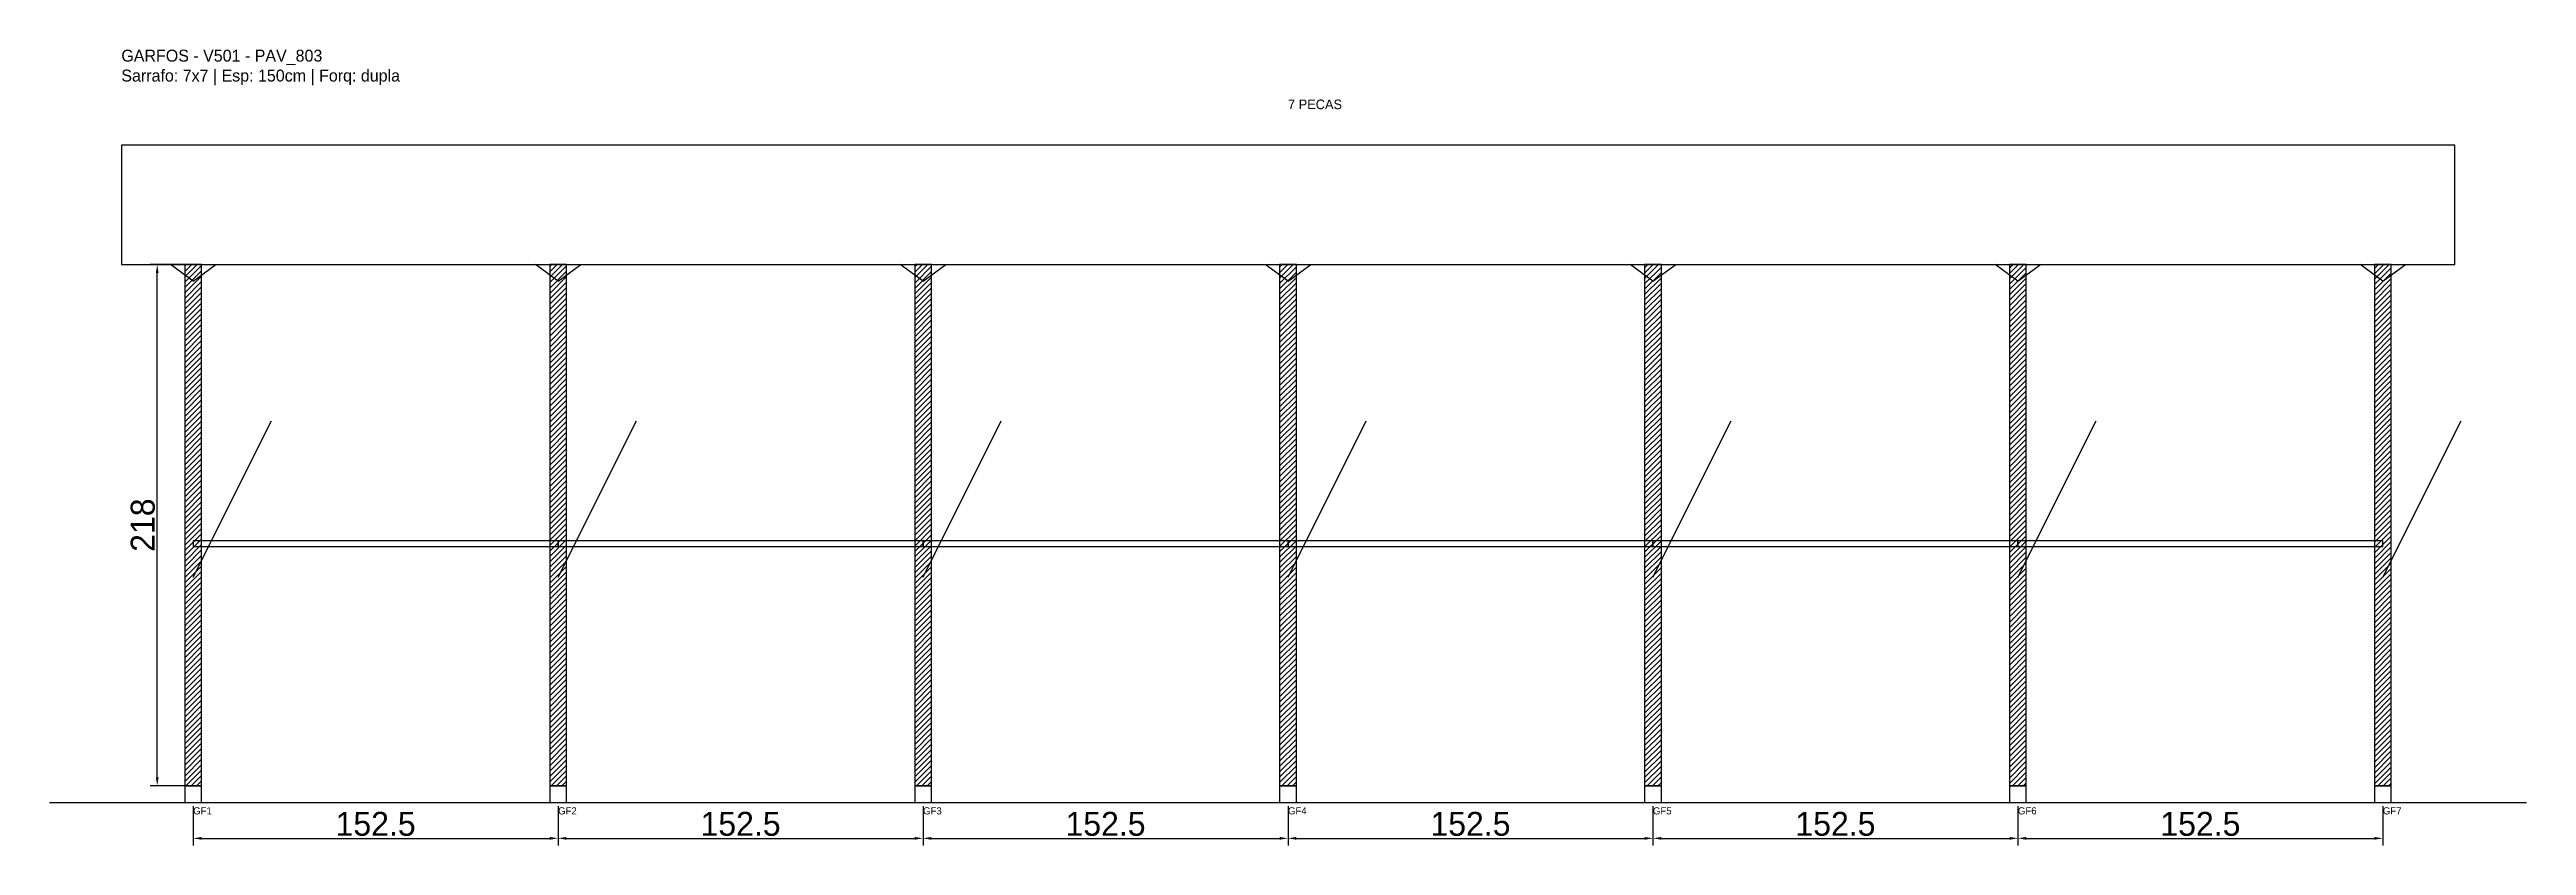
# Model space of a CAD drawing. Header units: metres. Extents: x -30 to 1005, y -25 to 308.
import ezdxf

# ---------------------------------------------------------------- set-up
doc = ezdxf.new("R2010")
doc.units = ezdxf.units.M
for name, color, linetype in [('BARRA_ANCORAGEM', 1, 'Continuous'), ('COTA', 241, 'Continuous'), ('GARFOS OK', 3, 'Continuous'), ('NOME DA VIGA', 6, 'Continuous'), ('SARR_7x7', 40, 'Continuous'), ('TIRAS REESCORAMENTO', 252, 'Continuous'), ('VIGAS', 3, 'Continuous')]:
    doc.layers.add(name, color=color, linetype=linetype)
doc.dimstyles.new('EZ DXF', dxfattribs={"dimtxt": 10, "dimasz": 3.5, "dimexe": 3, "dimexo": 1.5, "dimgap": 1, "dimtad": 1, "dimdec": 1, "dimdsep": 46, "dimcen": 2.5, "dimazin": 3, "dimtfac": 1, "dimtmove": 0, "dimatfit": 3})

msp = doc.modelspace()

# ---------------------------------------------------------------- hatches: boundary and pattern name
at = {"layer": 'COTA'}
h = msp.add_hatch(dxfattribs=at)
h.set_pattern_fill('ANSI31', scale=0.5)
h.paths.add_polyline_path([(26.5, 0), (33.5, 0), (33.5, 218), (26.5, 218)])
h = msp.add_hatch(dxfattribs=at)
h.set_pattern_fill('ANSI31', scale=0.5)
h.paths.add_polyline_path([(179, 0), (186, 0), (186, 218), (179, 218)])
h = msp.add_hatch(dxfattribs=at)
h.set_pattern_fill('ANSI31', scale=0.5)
h.paths.add_polyline_path([(331.5, 0), (338.5, 0), (338.5, 218), (331.5, 218)])
h = msp.add_hatch(dxfattribs=at)
h.set_pattern_fill('ANSI31', scale=0.5)
h.paths.add_polyline_path([(484, 0), (491, 0), (491, 218), (484, 218)])
h = msp.add_hatch(dxfattribs=at)
h.set_pattern_fill('ANSI31', scale=0.5)
h.paths.add_polyline_path([(636.5, 0), (643.5, 0), (643.5, 218), (636.5, 218)])
h = msp.add_hatch(dxfattribs=at)
h.set_pattern_fill('ANSI31', scale=0.5)
h.paths.add_polyline_path([(789, 0), (796, 0), (796, 218), (789, 218)])
h = msp.add_hatch(dxfattribs=at)
h.set_pattern_fill('ANSI31', scale=0.5)
h.paths.add_polyline_path([(941.5, 0), (948.5, 0), (948.5, 218), (941.5, 218)])

# ---------------------------------------------------------------- linework, layer by layer
at = {"layer": 'BARRA_ANCORAGEM'}
for p, q in [((30, 87.2), (62.7, 152.6)), ((182.5, 87.2), (215.2, 152.6)), ((335, 87.2), (367.7, 152.6)), ((487.5, 87.2), (520.2, 152.6)), ((640, 87.2), (672.7, 152.6)), ((792.5, 87.2), (825.2, 152.6)), ((945, 87.2), (977.7, 152.6))]:
    msp.add_line(p, q, dxfattribs=at)
at = {"layer": 'GARFOS OK'}
for p, q in [((30, 211), (20.5, 218)), ((20.5, 218), (39.5, 218)), ((30, 211), (39.5, 218)), ((182.5, 211), (173, 218)), ((173, 218), (192, 218)), ((182.5, 211), (192, 218)), ((335, 211), (325.5, 218)), ((325.5, 218), (344.5, 218)), ((335, 211), (344.5, 218)), ((487.5, 211), (478, 218)), ((478, 218), (497, 218)), ((487.5, 211), (497, 218)), ((640, 211), (630.5, 218)), ((630.5, 218), (649.5, 218)), ((640, 211), (649.5, 218)), ((792.5, 211), (783, 218)), ((783, 218), (802, 218)), ((792.5, 211), (802, 218)), ((945, 211), (935.5, 218)), ((935.5, 218), (954.5, 218)), ((945, 211), (954.5, 218))]:
    msp.add_line(p, q, dxfattribs=at)
at = {"layer": 'GARFOS OK', "linetype": 'CONTINUOUS'}
msp.add_line((-30, -7), (1005, -7), dxfattribs=at)
at = {"layer": 'GARFOS OK'}
for points in [[(26.5, 0), (33.5, 0), (33.5, 218), (26.5, 218), (26.5, 0)], [(179, 0), (186, 0), (186, 218), (179, 218), (179, 0)], [(331.5, 0), (338.5, 0), (338.5, 218), (331.5, 218), (331.5, 0)], [(484, 0), (491, 0), (491, 218), (484, 218), (484, 0)], [(636.5, 0), (643.5, 0), (643.5, 218), (636.5, 218), (636.5, 0)], [(789, 0), (796, 0), (796, 218), (789, 218), (789, 0)], [(941.5, 0), (948.5, 0), (948.5, 218), (941.5, 218), (941.5, 0)]]:
    msp.add_lwpolyline(points, dxfattribs=at)
at = {"layer": 'SARR_7x7'}
for points in [[(26.5, -7), (33.5, -7), (33.5, 0), (26.5, 0), (26.5, -7)], [(179, -7), (186, -7), (186, 0), (179, 0), (179, -7)], [(331.5, -7), (338.5, -7), (338.5, 0), (331.5, 0), (331.5, -7)], [(484, -7), (491, -7), (491, 0), (484, 0), (484, -7)], [(636.5, -7), (643.5, -7), (643.5, 0), (636.5, 0), (636.5, -7)], [(789, -7), (796, -7), (796, 0), (789, 0), (789, -7)], [(941.5, -7), (948.5, -7), (948.5, 0), (941.5, 0), (941.5, -7)]]:
    msp.add_lwpolyline(points, dxfattribs=at)
at = {"layer": 'TIRAS REESCORAMENTO'}
for points in [[(30, 100), (182.5, 100), (182.5, 102.5), (30, 102.5), (30, 100)], [(182.5, 100), (335, 100), (335, 102.5), (182.5, 102.5), (182.5, 100)], [(335, 100), (487.5, 100), (487.5, 102.5), (335, 102.5), (335, 100)], [(487.5, 100), (640, 100), (640, 102.5), (487.5, 102.5), (487.5, 100)], [(640, 100), (792.5, 100), (792.5, 102.5), (640, 102.5), (640, 100)], [(792.5, 100), (945, 100), (945, 102.5), (792.5, 102.5), (792.5, 100)]]:
    msp.add_lwpolyline(points, dxfattribs=at)
at = {"layer": 'VIGAS'}
msp.add_lwpolyline([(0, 218), (975, 218), (975, 268), (0, 268), (0, 218)], dxfattribs=at)

# ---------------------------------------------------------------- texts
at = {"layer": 'NOME DA VIGA'}
for s, height, p in [('7 PECAS', 4, (487.5, 283)), ('GF1', 3, (30, -12)), ('GF2', 3, (182.5, -12)), ('GF3', 3, (335, -12)), ('GF4', 3, (487.5, -12)), ('GF5', 3, (640, -12)), ('GF6', 3, (792.5, -12)), ('GF7', 3, (945, -12))]:
    msp.add_text(s, height=height, dxfattribs=at).set_placement(p)
at = {"layer": 'NOME DA VIGA', "insert": (0, 293), "char_height": 5, "attachment_point": 7}
msp.add_mtext('GARFOS - V501 - PAV_803\\PSarrafo: 7x7 | Esp: 150cm | Forq: dupla', dxfattribs=at)

# ---------------------------------------------------------------- dimensions: what is measured, and where the dimension line sits
at = {"layer": 'COTA'}
msp.add_linear_dim(base=(15, 0), p1=(30, 0), p2=(30, 218), angle=90, dimstyle='EZ DXF', dxfattribs=at).render()
for base, p1, p2 in [((30, -22), (30, -7), (182.5, -7)), ((182.5, -22), (182.5, -7), (335, -7)), ((335, -22), (335, -7), (487.5, -7)), ((487.5, -22), (487.5, -7), (640, -7)), ((640, -22), (640, -7), (792.5, -7)), ((792.5, -22), (792.5, -7), (945, -7))]:
    msp.add_linear_dim(base=base, p1=p1, p2=p2, dimstyle='EZ DXF', dxfattribs=at).render()

doc.saveas('drawing.dxf')
